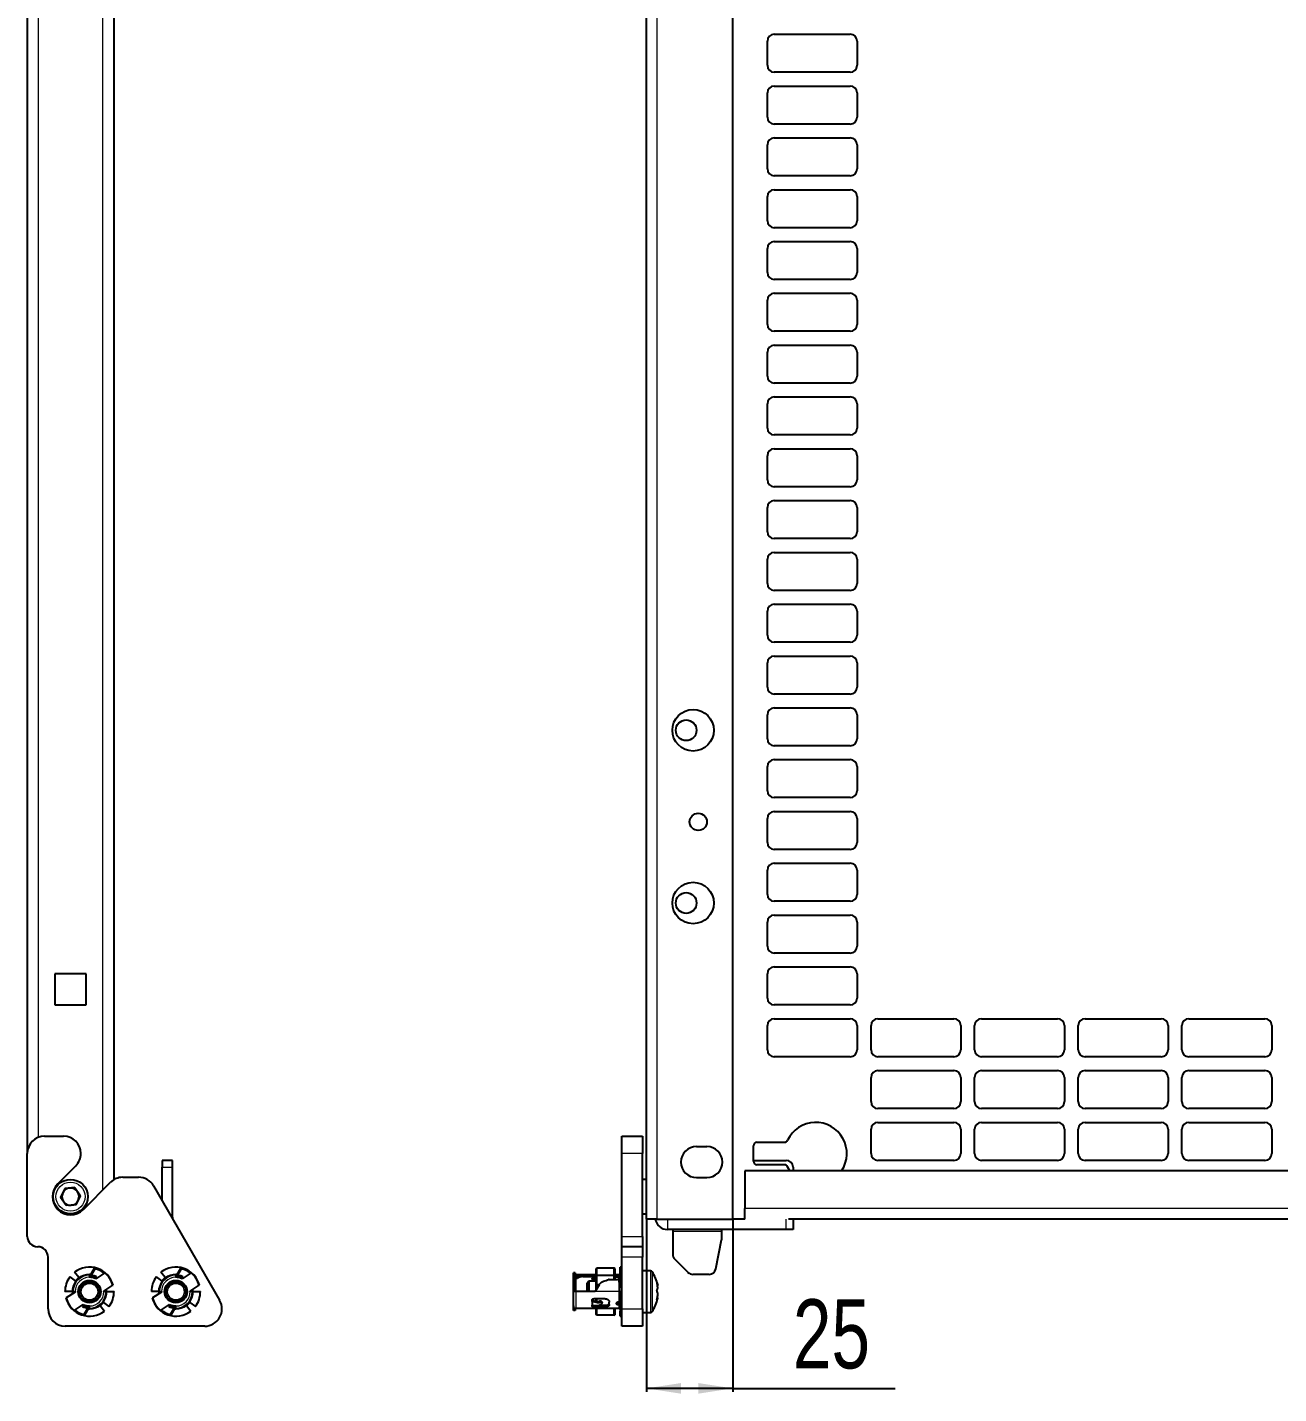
# Model space of a CAD drawing. Header units: millimetres. Extents: x -620 to 849, y 148 to 1992.
# Drawn here: x 119.4 to 481.7, y 322.5 to 718.1 of the extents above; entities that cross this region are included whole.
import ezdxf

# ---------------------------------------------------------------- set-up
doc = ezdxf.new("R2010")
doc.units = ezdxf.units.MM
doc.layers.add('FORMAT', color=7, linetype='Continuous')
doc.styles.add('SLDTEXTSTYLE0', font='TXT', dxfattribs={"width": 0.75})
doc.dimstyles.new('SLDDIMSTYLE0', dxfattribs={"dimtxt": 20, "dimasz": 10, "dimexe": 0, "dimexo": 0.0625, "dimgap": 5, "dimtad": 2, "dimdec": 1, "dimrnd": 1e-09, "dimzin": 12, "dimdsep": 46, "dimtxsty": 'SLDTEXTSTYLE0', "dimsah": 1, "dimcen": 0.09, "dimadec": 0, "dimazin": 3, "dimtfac": 1, "dimtofl": 0, "dimtmove": 0, "dimatfit": 3, "dimfxl": 0, "dimfrac": 2, "dimtolj": 1, "dimtzin": 12, "dimarcsym": 0})

# ---------------------------------------------------------------- blocks, each defined once
blk = doc.blocks.new('_D_7')
at = {"layer": 'FORMAT'}
for p, q in [((298.65, 373.04), (298.65, 323.05)), ((323.65, 373.04), (323.65, 323.05)), ((323.65, 324.05), (298.65, 324.05)), ((323.65, 324.05), (370.61, 324.05))]:
    blk.add_line(p, q, dxfattribs=at)
for points in [[(298.65, 324.05), (308.65, 322.51), (308.65, 325.59)], [(323.65, 324.05), (313.65, 325.59), (313.65, 322.51)]]:
    blk.add_solid(points, dxfattribs=at)
at = {"layer": 'FORMAT', "insert": (341.05, 349.83), "char_height": 20, "attachment_point": 1, "style": 'SLDTEXTSTYLE0'}
blk.add_mtext('25', dxfattribs=at)

msp = doc.modelspace()

# ---------------------------------------------------------------- linework, layer by layer
at = {"color": 8, "linetype": 'Continuous', "lineweight": 18}
for p, q in [((122.54, 1856.05), (122.54, 396.68)), ((141.34, 381.53), (141.34, 1856.05)), ((301.75, 373.05), (301.75, 1826.85)), ((297.5, 392.05), (291.5, 392.05)), ((158.44, 388.05), (161.44, 388.05)), ((756.15, 376.14), (327.15, 376.14)), ((161.2, 373.65), (161.44, 373.65)), ((304.75, 373.05), (304.75, 370.05)), ((339.1, 370.05), (339.1, 373.04)), ((291.5, 368.05), (297.5, 368.05)), ((320.4, 369.45), (306.25, 369.45)), ((297.5, 362.05), (291.5, 362.05)), ((290.8, 355.5), (290.8, 356.4)), ((299.83, 358.05), (299.83, 355.61)), ((300.27, 357.82), (300.27, 355.48)), ((278.2, 355.8), (278.2, 352.05)), ((278.2, 352.05), (278.2, 347.2)), ((290.8, 352.05), (283.8, 352.05)), ((290.8, 349.1), (290.8, 352.05)), ((299.83, 355.61), (299.83, 346.05)), ((300.27, 355.48), (300.27, 346.28)), ((283.4, 348.11), (283.4, 347.66)), ((286.7, 347.66), (286.7, 348.11)), ((290.55, 348.6), (290.55, 348.2)), ((290.8, 347.2), (290.8, 348.2)), ((291.5, 347.05), (297.5, 347.05))]:
    msp.add_line(p, q, dxfattribs=at)
at = {"color": 7, "linetype": 'Continuous', "lineweight": 25}
for p, q in [((144.44, 1856.05), (144.44, 384.43)), ((298.65, 373.05), (298.65, 1856.05)), ((119.44, 1826.85), (119.44, 392.05)), ((323.65, 373.05), (323.65, 1826.85)), ((335.65, 716.05), (357.65, 716.05)), ((333.65, 707.05), (333.65, 714.05)), ((359.65, 714.05), (359.65, 707.05)), ((357.65, 705.05), (335.65, 705.05)), ((335.65, 701.05), (357.65, 701.05)), ((333.65, 692.05), (333.65, 699.05)), ((359.65, 699.05), (359.65, 692.05)), ((357.65, 690.05), (335.65, 690.05)), ((335.65, 686.05), (357.65, 686.05)), ((333.65, 677.05), (333.65, 684.05)), ((359.65, 684.05), (359.65, 677.05)), ((357.65, 675.05), (335.65, 675.05)), ((333.65, 662.05), (333.65, 669.05)), ((335.65, 671.05), (357.65, 671.05)), ((359.65, 669.05), (359.65, 662.05)), ((357.65, 660.05), (335.65, 660.05)), ((333.65, 647.05), (333.65, 654.05)), ((335.65, 656.05), (357.65, 656.05)), ((359.65, 654.05), (359.65, 647.05)), ((357.65, 645.05), (335.65, 645.05)), ((335.65, 641.05), (357.65, 641.05)), ((333.65, 632.05), (333.65, 639.05)), ((359.65, 639.05), (359.65, 632.05)), ((357.65, 630.05), (335.65, 630.05)), ((335.65, 626.05), (357.65, 626.05)), ((333.65, 617.05), (333.65, 624.05)), ((359.65, 624.05), (359.65, 617.05)), ((357.65, 615.05), (335.65, 615.05)), ((335.65, 611.05), (357.65, 611.05)), ((333.65, 602.05), (333.65, 609.05)), ((359.65, 609.05), (359.65, 602.05)), ((357.65, 600.05), (335.65, 600.05)), ((333.65, 587.05), (333.65, 594.05)), ((335.65, 596.05), (357.65, 596.05)), ((359.65, 594.05), (359.65, 587.05)), ((357.65, 585.05), (335.65, 585.05)), ((333.65, 572.05), (333.65, 579.05)), ((335.65, 581.05), (357.65, 581.05)), ((359.65, 579.05), (359.65, 572.05)), ((357.65, 570.05), (335.65, 570.05)), ((335.65, 566.05), (357.65, 566.05)), ((333.65, 557.05), (333.65, 564.05)), ((359.65, 564.05), (359.65, 557.05)), ((357.65, 555.05), (335.65, 555.05)), ((335.65, 551.05), (357.65, 551.05)), ((333.65, 542.05), (333.65, 549.05)), ((359.65, 549.05), (359.65, 542.05)), ((357.65, 540.05), (335.65, 540.05)), ((333.65, 527.05), (333.65, 534.05)), ((335.65, 536.05), (357.65, 536.05)), ((359.65, 534.05), (359.65, 527.05)), ((357.65, 525.05), (335.65, 525.05)), ((333.65, 512.05), (333.65, 519.05)), ((335.65, 521.05), (357.65, 521.05)), ((359.65, 519.05), (359.65, 512.05)), ((357.65, 510.05), (335.65, 510.05)), ((333.65, 497.05), (333.65, 504.05)), ((335.65, 506.05), (357.65, 506.05)), ((359.65, 504.05), (359.65, 497.05)), ((357.65, 495.05), (335.65, 495.05)), ((335.65, 491.05), (357.65, 491.05)), ((333.65, 482.05), (333.65, 489.05)), ((359.65, 489.05), (359.65, 482.05)), ((357.65, 480.05), (335.65, 480.05)), ((335.65, 476.05), (357.65, 476.05)), ((333.65, 467.05), (333.65, 474.05)), ((359.65, 474.05), (359.65, 467.05)), ((357.65, 465.05), (335.65, 465.05)), ((333.65, 452.05), (333.65, 459.05)), ((335.65, 461.05), (357.65, 461.05)), ((359.65, 459.05), (359.65, 452.05)), ((357.65, 450.05), (335.65, 450.05)), ((136.44, 444.05), (127.44, 444.05)), ((127.44, 444.05), (127.44, 435.05)), ((136.44, 435.05), (136.44, 444.05)), ((333.65, 437.05), (333.65, 444.05)), ((335.65, 446.05), (357.65, 446.05)), ((359.65, 444.05), (359.65, 437.05)), ((127.44, 435.05), (136.44, 435.05)), ((357.65, 435.05), (335.65, 435.05)), ((333.65, 422.05), (333.65, 429.05)), ((335.65, 431.05), (357.65, 431.05)), ((359.65, 429.05), (359.65, 422.05)), ((363.65, 422.05), (363.65, 429.05)), ((365.65, 431.05), (387.65, 431.05)), ((389.65, 429.05), (389.65, 422.05)), ((393.65, 422.05), (393.65, 429.05)), ((395.65, 431.05), (417.65, 431.05)), ((419.65, 429.05), (419.65, 422.05)), ((423.65, 422.05), (423.65, 429.05)), ((425.65, 431.05), (447.65, 431.05)), ((449.65, 429.05), (449.65, 422.05)), ((453.65, 422.05), (453.65, 429.05)), ((455.65, 431.05), (477.65, 431.05)), ((479.65, 429.05), (479.65, 422.05)), ((357.65, 420.05), (335.65, 420.05)), ((387.65, 420.05), (365.65, 420.05)), ((417.65, 420.05), (395.65, 420.05)), ((447.65, 420.05), (425.65, 420.05)), ((477.65, 420.05), (455.65, 420.05)), ((365.65, 416.05), (387.65, 416.05)), ((395.65, 416.05), (417.65, 416.05)), ((425.65, 416.05), (447.65, 416.05)), ((455.65, 416.05), (477.65, 416.05)), ((363.65, 407.05), (363.65, 414.05)), ((389.65, 414.05), (389.65, 407.05)), ((393.65, 407.05), (393.65, 414.05)), ((419.65, 414.05), (419.65, 407.05)), ((423.65, 407.05), (423.65, 414.05)), ((449.65, 414.05), (449.65, 407.05)), ((453.65, 407.05), (453.65, 414.05)), ((479.65, 414.05), (479.65, 407.05)), ((387.65, 405.05), (365.65, 405.05)), ((417.65, 405.05), (395.65, 405.05)), ((447.65, 405.05), (425.65, 405.05)), ((477.65, 405.05), (455.65, 405.05)), ((365.65, 401.05), (387.65, 401.05)), ((395.65, 401.05), (417.65, 401.05)), ((425.65, 401.05), (447.65, 401.05)), ((455.65, 401.05), (477.65, 401.05)), ((124.44, 397.05), (129.94, 397.05)), ((291.5, 397.05), (297.5, 397.05)), ((291.5, 392.05), (291.5, 397.05)), ((297.5, 397.05), (297.5, 392.05)), ((363.65, 392.05), (363.65, 399.05)), ((389.65, 399.05), (389.65, 392.05)), ((393.65, 392.05), (393.65, 399.05)), ((419.65, 399.05), (419.65, 392.05)), ((423.65, 392.05), (423.65, 399.05)), ((449.65, 399.05), (449.65, 392.05)), ((453.65, 392.05), (453.65, 399.05)), ((479.65, 399.05), (479.65, 392.05)), ((119.44, 368.05), (119.44, 392.05)), ((134.94, 392.05), (134.94, 392.05)), ((291.5, 368.05), (291.5, 392.05)), ((297.5, 368.05), (297.5, 392.05)), ((313.15, 394.05), (316.15, 394.05)), ((329.65, 389.79), (329.65, 394.29)), ((330.65, 395.29), (338.6, 395.29)), ((133.48, 388.51), (128.23, 383.26)), ((161.44, 390.05), (158.44, 390.05)), ((158.44, 390.05), (158.44, 388.05)), ((158.44, 378.42), (158.44, 388.05)), ((161.44, 388.05), (161.44, 390.05)), ((161.44, 373.65), (161.44, 388.05)), ((329.65, 390.05), (339.1, 390.05)), ((338.6, 388.79), (330.65, 388.79)), ((340.17, 387.04), (339.51, 388.22)), ((341.1, 388.05), (341.1, 387.04)), ((387.65, 390.05), (365.65, 390.05)), ((417.65, 390.05), (395.65, 390.05)), ((447.65, 390.05), (425.65, 390.05)), ((477.65, 390.05), (455.65, 390.05)), ((135.66, 375.84), (143.51, 383.7)), ((147.05, 385.16), (151.67, 385.16)), ((298.65, 384.55), (297.5, 384.55)), ((313.15, 385.05), (316.15, 385.05)), ((327.15, 387.04), (327.15, 376.14)), ((756.15, 387.04), (327.15, 387.04)), ((130.31, 381.93), (129.07, 379.32)), ((133.18, 382.16), (130.31, 381.93)), ((133.18, 382.16), (134.82, 379.78)), ((133.58, 377.17), (134.82, 379.78)), ((156, 382.66), (175.11, 349.55)), ((130.7, 376.94), (129.07, 379.32)), ((133.58, 377.17), (130.7, 376.94)), ((327.15, 373.04), (327.15, 376.14)), ((161.44, 373.65), (161.42, 373.26)), ((297.5, 374.55), (298.65, 374.55)), ((301.75, 373.05), (298.65, 373.05)), ((301.75, 373.05), (323.65, 373.05)), ((327.15, 373.05), (323.65, 373.05)), ((743.08, 373.04), (339.73, 373.04)), ((341.1, 373.04), (341.1, 370.05)), ((291.5, 365.05), (291.5, 368.05)), ((297.5, 368.05), (297.5, 365.05)), ((339.1, 370.05), (304.75, 370.05)), ((306.25, 370.05), (306.25, 369.45)), ((306.25, 369.45), (306.25, 362.88)), ((320.4, 370.05), (320.4, 369.45)), ((320.4, 369.45), (320.4, 367.05)), ((341.1, 370.05), (339.1, 370.05)), ((297.5, 365.05), (291.5, 365.05)), ((291.5, 362.05), (291.5, 365.05)), ((297.5, 365.05), (297.5, 362.05)), ((318.72, 358.66), (320.4, 367.05)), ((125.44, 347.05), (125.44, 362.05)), ((291.5, 347.05), (291.5, 362.05)), ((297.5, 347.05), (297.5, 362.05)), ((306.84, 361.46), (310.67, 357.64)), ((133.39, 355.16), (131.81, 356.37)), ((134.33, 356.11), (133.12, 357.68)), ((134.28, 356.09), (133.4, 355.22)), ((137.44, 357.1), (137.44, 356.9)), ((137.44, 357.1), (137.87, 357.08)), ((137.44, 356.9), (137.44, 356.2)), ((137.44, 356.35), (137.47, 356.4)), ((137.69, 356.37), (137.59, 356.2)), ((137.74, 356.86), (138.91, 358.89)), ((139.01, 358.67), (137.95, 356.83)), ((138.91, 358.89), (139.01, 358.67)), ((141.86, 357.48), (139.25, 355.79)), ((139.49, 356.45), (139.28, 355.99)), ((158.39, 355.16), (156.81, 356.37)), ((159.33, 356.11), (158.12, 357.68)), ((159.28, 356.09), (158.4, 355.22)), ((162.44, 357.1), (162.44, 356.9)), ((162.44, 357.1), (162.87, 357.08)), ((162.44, 356.9), (162.44, 356.2)), ((162.44, 356.35), (162.47, 356.4)), ((162.69, 356.37), (162.59, 356.2)), ((162.74, 356.86), (163.91, 358.89)), ((164.01, 358.67), (162.95, 356.83)), ((163.91, 358.89), (164.01, 358.67)), ((166.86, 357.48), (164.25, 355.79)), ((164.49, 356.45), (164.28, 355.99)), ((278, 357.48), (277.5, 357.48)), ((277.5, 353.88), (277.5, 357.48)), ((278, 357.48), (278, 353.88)), ((280.2, 356.9), (278.2, 356.9)), ((278.7, 356.45), (278.2, 356.45)), ((278.2, 356.45), (278.2, 355.99)), ((278.2, 355.99), (278.7, 355.99)), ((278.7, 355.99), (278.7, 356.45)), ((280.2, 356.4), (280.2, 356.9)), ((284.1, 356.9), (280.2, 356.9)), ((280.2, 356.4), (284.1, 356.4)), ((283.4, 355.99), (284.1, 355.99)), ((284.22, 358.89), (284.1, 358.67)), ((284.1, 356.72), (284.1, 358.67)), ((284.22, 356.74), (284.1, 356.72)), ((284.1, 354.05), (284.1, 356.72)), ((284.22, 358.89), (284.22, 356.74)), ((289.3, 358.89), (284.22, 358.89)), ((289.3, 356.74), (284.22, 356.74)), ((284.22, 356.74), (284.22, 354.05)), ((289.3, 356.74), (289.3, 358.89)), ((289.5, 358.76), (289.3, 358.89)), ((289.5, 356.73), (289.3, 356.74)), ((289.3, 355.55), (289.3, 356.74)), ((289.5, 358.76), (289.5, 356.73)), ((290.8, 356.9), (289.5, 356.9)), ((289.5, 356.73), (289.5, 355.55)), ((289.5, 356.4), (290.8, 356.4)), ((290.7, 356.2), (289.5, 356.2)), ((290.7, 356.2), (290.7, 355.17)), ((291.5, 359.15), (291, 359.15)), ((291, 353.89), (291, 359.15)), ((299.83, 358.05), (297.5, 358.05)), ((316.76, 357.05), (312.08, 357.05)), ((132.39, 352.05), (130.34, 352.05)), ((132.39, 352.05), (132.59, 352.05)), ((132.59, 352.05), (133.29, 352.05)), ((132.59, 351.46), (132.59, 352.05)), ((133.09, 352.05), (133.09, 351.79)), ((141.59, 352.18), (144.2, 353.88)), ((142.29, 352.05), (141.59, 352.05)), ((141.79, 352.05), (141.79, 352.31)), ((142.29, 352.64), (142.29, 352.05)), ((142.49, 352.05), (142.29, 352.05)), ((142.49, 352.05), (144.54, 352.05)), ((144.16, 353.85), (144.3, 353.89)), ((157.39, 352.05), (155.34, 352.05)), ((157.39, 352.05), (157.59, 352.05)), ((157.59, 352.05), (158.29, 352.05)), ((157.59, 351.46), (157.59, 352.05)), ((158.09, 352.05), (158.09, 351.79)), ((166.59, 352.18), (169.2, 353.88)), ((167.29, 352.05), (166.59, 352.05)), ((166.79, 352.05), (166.79, 352.31)), ((167.29, 352.64), (167.29, 352.05)), ((167.49, 352.05), (167.29, 352.05)), ((167.49, 352.05), (169.54, 352.05)), ((169.16, 353.85), (169.3, 353.89)), ((278, 353.88), (277.5, 353.88)), ((277.5, 352.18), (277.5, 353.88)), ((278, 352.18), (277.5, 352.18)), ((277.5, 352.05), (277.5, 352.18)), ((278.2, 352.05), (277.5, 352.05)), ((277.5, 347.9), (277.5, 352.05)), ((278, 353.88), (278, 352.18)), ((278, 352.18), (278, 352.05)), ((283.8, 352.05), (278.2, 352.05)), ((282, 355.05), (281.5, 354.55)), ((281.5, 352.05), (281.5, 354.55)), ((284.1, 355.05), (282, 355.05)), ((282, 355.05), (282, 352.05)), ((282.9, 355.76), (282.9, 355.59)), ((282.9, 355.59), (284.1, 355.71)), ((282.9, 355.59), (282.9, 355.05)), ((284.96, 354.05), (283.8, 352.05)), ((284.22, 354.05), (284.1, 354.05)), ((284.1, 352.57), (284.1, 354.05)), ((284.96, 354.05), (284.22, 354.05)), ((284.22, 354.05), (284.22, 352.77)), ((287.9, 355.55), (290.05, 355.55)), ((290.7, 355.5), (290.8, 355.5)), ((291, 355.05), (290.76, 355.05)), ((290.8, 354.8), (290.8, 352.05)), ((291, 353.49), (290.8, 353.5)), ((291, 352.05), (290.8, 352.05)), ((291, 353.89), (291.5, 353.89)), ((291, 353.36), (291, 353.89)), ((291.5, 353.36), (291, 353.36)), ((291, 347.73), (291, 352.05)), ((291, 352.05), (291.5, 352.05)), ((130.72, 350.25), (130.59, 350.21)), ((133.3, 351.92), (130.69, 350.23)), ((133.03, 346.62), (135.64, 348.31)), ((135.39, 347.66), (135.61, 348.11)), ((140.61, 348.01), (141.48, 348.88)), ((141.5, 348.94), (143.08, 347.73)), ((155.72, 350.25), (155.59, 350.21)), ((158.3, 351.92), (155.69, 350.23)), ((158.03, 346.62), (160.64, 348.31)), ((160.39, 347.66), (160.61, 348.11)), ((165.61, 348.01), (166.48, 348.88)), ((166.5, 348.94), (168.08, 347.73)), ((282.9, 349.23), (282.9, 349.56)), ((282.9, 349.23), (282.9, 348.1)), ((282.9, 347.89), (282.9, 348.1)), ((286.7, 350), (283.4, 350)), ((284.1, 349.28), (284.1, 350)), ((284.22, 350), (284.22, 349.23)), ((284.98, 348.11), (286.7, 348.11)), ((285.79, 349), (285.55, 349.29)), ((285.83, 348.86), (285.83, 348.83)), ((287.9, 348.3), (287.9, 348.98)), ((290, 348.56), (290, 348.68)), ((290.55, 349.1), (290.8, 349.1)), ((290.55, 348.6), (290.8, 348.6)), ((290.55, 348.2), (290.8, 348.2)), ((290.7, 349.1), (290.7, 348.6)), ((290.7, 349.05), (290.96, 349.05)), ((135.88, 345.43), (136.94, 347.27)), ((135.88, 345.43), (135.98, 345.21)), ((137.15, 347.24), (135.98, 345.21)), ((137.44, 347), (137.02, 347.02)), ((137.2, 347.73), (137.3, 347.9)), ((137.44, 347.75), (137.42, 347.7)), ((137.44, 347.2), (137.44, 347.9)), ((137.44, 347), (137.44, 347.2)), ((140.56, 347.99), (141.77, 346.42)), ((160.88, 345.43), (161.94, 347.27)), ((160.88, 345.43), (160.98, 345.21)), ((162.15, 347.24), (160.98, 345.21)), ((162.44, 347), (162.02, 347.02)), ((162.2, 347.73), (162.3, 347.9)), ((162.44, 347.75), (162.42, 347.7)), ((162.44, 347.2), (162.44, 347.9)), ((162.44, 347), (162.44, 347.2)), ((165.56, 347.99), (166.77, 346.42)), ((277.5, 346.62), (277.5, 347.9)), ((278, 346.62), (277.5, 346.62)), ((278, 347.23), (278, 346.62)), ((280.2, 347.2), (278.2, 347.2)), ((290.8, 347.2), (280.2, 347.2)), ((286.7, 347.66), (283.4, 347.66)), ((284.1, 345.43), (284.1, 347.2)), ((284.1, 345.43), (284.22, 345.21)), ((284.22, 347.2), (284.22, 345.21)), ((289.3, 345.21), (284.22, 345.21)), ((289.3, 345.21), (289.3, 347.2)), ((289.3, 345.21), (289.5, 345.34)), ((289.5, 347.2), (289.5, 345.34)), ((291.5, 347.73), (291, 347.73)), ((291, 347.73), (291, 346.42)), ((291.5, 346.42), (291, 346.42)), ((291, 344.95), (291, 346.42)), ((291, 344.95), (291.5, 344.95)), ((291.5, 342.05), (291.5, 347.05)), ((297.5, 347.05), (297.5, 342.05)), ((297.5, 346.05), (299.83, 346.05)), ((170.78, 342.05), (130.44, 342.05)), ((297.5, 342.05), (291.5, 342.05))]:
    msp.add_line(p, q, dxfattribs=at)
at = {"color": 7, "linetype": 'Continuous', "lineweight": 25, "flags": 128}
for points in [[(278.2, 356.9), (278.07, 356.89), (278, 356.87)], [(291, 356.43), (290.94, 356.41), (290.8, 356.4)], [(291, 355.52), (290.94, 355.51), (290.8, 355.5)], [(290.7, 348.93), (290.74, 349.01), (290.76, 349.05)], [(291, 348.98), (291, 349), (290.99, 349.02), (290.97, 349.04), (290.94, 349.06), (290.91, 349.08), (290.88, 349.09), (290.84, 349.1), (290.8, 349.1)], [(291, 348.58), (290.94, 348.59), (290.8, 348.6)]]:
    msp.add_lwpolyline(points, dxfattribs=at)
at = {"color": 7, "linetype": 'Continuous', "lineweight": 25}
for centre, radius in [((312.15, 514.55), 6), ((310.15, 514.55), 3), ((313.65, 488.05), 2.5), ((312.15, 464.55), 6), ((310.15, 464.55), 3), ((131.94, 379.55), 5), ((137.44, 352.05), 3.25), ((137.44, 352.05), 3), ((137.44, 352.05), 2.5), ((162.44, 352.05), 3.25), ((162.44, 352.05), 3), ((162.44, 352.05), 2.5)]:
    msp.add_circle(centre, radius, dxfattribs=at)
at = {"color": 8, "linetype": 'Continuous', "lineweight": 18}
msp.add_circle((131.94, 379.55), 4.2, dxfattribs=at)
at = {"color": 7, "linetype": 'Continuous', "lineweight": 25}
for centre, radius, start, end in [((335.65, 714.05), 2, 90, 180), ((357.65, 714.05), 2, 0, 90), ((335.65, 707.05), 2, 180, 270), ((357.65, 707.05), 2, 270, 0), ((335.65, 699.05), 2, 90, 180), ((357.65, 699.05), 2, 0, 90), ((335.65, 692.05), 2, 180, 270), ((357.65, 692.05), 2, 270, 0), ((335.65, 684.05), 2, 90, 180), ((357.65, 684.05), 2, 0, 90), ((335.65, 677.05), 2, 180, 270), ((357.65, 677.05), 2, 270, 0), ((335.65, 669.05), 2, 90, 180), ((357.65, 669.05), 2, 0, 90), ((335.65, 662.05), 2, 180, 270), ((357.65, 662.05), 2, 270, 0), ((335.65, 654.05), 2, 90, 180), ((357.65, 654.05), 2, 0, 90), ((335.65, 647.05), 2, 180, 270), ((357.65, 647.05), 2, 270, 0), ((335.65, 639.05), 2, 90, 180), ((357.65, 639.05), 2, 0, 90), ((335.65, 632.05), 2, 180, 270), ((357.65, 632.05), 2, 270, 0), ((335.65, 624.05), 2, 90, 180), ((357.65, 624.05), 2, 0, 90), ((335.65, 617.05), 2, 180, 270), ((357.65, 617.05), 2, 270, 0), ((335.65, 609.05), 2, 90, 180), ((357.65, 609.05), 2, 0, 90), ((335.65, 602.05), 2, 180, 270), ((357.65, 602.05), 2, 270, 0), ((335.65, 594.05), 2, 90, 180), ((357.65, 594.05), 2, 0, 90), ((335.65, 587.05), 2, 180, 270), ((357.65, 587.05), 2, 270, 0), ((335.65, 579.05), 2, 90, 180), ((357.65, 579.05), 2, 0, 90), ((335.65, 572.05), 2, 180, 270), ((357.65, 572.05), 2, 270, 0), ((335.65, 564.05), 2, 90, 180), ((357.65, 564.05), 2, 0, 90), ((335.65, 557.05), 2, 180, 270), ((357.65, 557.05), 2, 270, 0), ((335.65, 549.05), 2, 90, 180), ((357.65, 549.05), 2, 0, 90), ((335.65, 542.05), 2, 180, 270), ((357.65, 542.05), 2, 270, 0), ((335.65, 534.05), 2, 90, 180), ((357.65, 534.05), 2, 0, 90), ((335.65, 527.05), 2, 180, 270), ((357.65, 527.05), 2, 270, 0), ((335.65, 519.05), 2, 90, 180), ((357.65, 519.05), 2, 0, 90), ((335.65, 512.05), 2, 180, 270), ((357.65, 512.05), 2, 270, 0), ((335.65, 504.05), 2, 90, 180), ((357.65, 504.05), 2, 0, 90), ((335.65, 497.05), 2, 180, 270), ((357.65, 497.05), 2, 270, 0), ((335.65, 489.05), 2, 90, 180), ((357.65, 489.05), 2, 0, 90), ((335.65, 482.05), 2, 180, 270), ((357.65, 482.05), 2, 270, 0), ((335.65, 474.05), 2, 90, 180), ((357.65, 474.05), 2, 0, 90), ((335.65, 467.05), 2, 180, 270), ((357.65, 467.05), 2, 270, 0), ((335.65, 459.05), 2, 90, 180), ((357.65, 459.05), 2, 0, 90), ((335.65, 452.05), 2, 180, 270), ((357.65, 452.05), 2, 270, 0), ((335.65, 444.05), 2, 90, 180), ((357.65, 444.05), 2, 0, 90), ((335.65, 437.05), 2, 180, 270), ((357.65, 437.05), 2, 270, 0), ((335.65, 429.05), 2, 90, 180), ((357.65, 429.05), 2, 0, 90), ((365.65, 429.05), 2, 90, 180), ((387.65, 429.05), 2, 0, 90), ((395.65, 429.05), 2, 90, 180), ((417.65, 429.05), 2, 0, 90), ((425.65, 429.05), 2, 90, 180), ((447.65, 429.05), 2, 360, 90), ((455.65, 429.05), 2, 90, 180), ((477.65, 429.05), 2, 0, 90), ((335.65, 422.05), 2, 180, 270), ((357.65, 422.05), 2, 270, 0), ((365.65, 422.05), 2, 180, 270), ((387.65, 422.05), 2, 270, 0), ((395.65, 422.05), 2, 180, 270), ((417.65, 422.05), 2, 270, 0), ((425.65, 422.05), 2, 180, 270), ((447.65, 422.05), 2, 270, 360), ((455.65, 422.05), 2, 180, 270), ((477.65, 422.05), 2, 270, 0), ((365.65, 414.05), 2, 90, 180), ((387.65, 414.05), 2, 0, 90), ((395.65, 414.05), 2, 90, 180), ((417.65, 414.05), 2, 0, 90), ((425.65, 414.05), 2, 90, 180), ((447.65, 414.05), 2, 0, 90), ((455.65, 414.05), 2, 90, 180), ((477.65, 414.05), 2, 0, 90), ((365.65, 407.05), 2, 180, 270), ((387.65, 407.05), 2, 270, 0), ((395.65, 407.05), 2, 180, 270), ((417.65, 407.05), 2, 270, 0), ((425.65, 407.05), 2, 180, 270), ((447.65, 407.05), 2, 270, 0), ((455.65, 407.05), 2, 180, 270), ((477.65, 407.05), 2, 270, 0), ((347.65, 392.04), 9, 326.251, 154.8493), ((365.65, 399.05), 2, 90, 180), ((387.65, 399.05), 2, 0, 90), ((395.65, 399.05), 2, 90, 180), ((417.65, 399.05), 2, 0, 90), ((425.65, 399.05), 2, 90, 180), ((447.65, 399.05), 2, 360, 90), ((455.65, 399.05), 2, 90, 180), ((477.65, 399.05), 2, 0, 90), ((124.44, 392.05), 5, 90, 180), ((129.94, 392.05), 5, 0, 90), ((338.6, 396.29), 1, 270, 334.8493), ((129.94, 392.05), 5, 315, 0), ((313.15, 389.55), 4.5, 90, 270), ((316.15, 389.55), 4.5, 270, 90), ((330.65, 394.29), 1, 90, 180), ((365.65, 392.05), 2, 180, 270), ((387.65, 392.05), 2, 270, 0), ((395.65, 392.05), 2, 180, 270), ((417.65, 392.05), 2, 270, 0), ((425.65, 392.05), 2, 180, 270), ((447.65, 392.05), 2, 270, 360), ((455.65, 392.05), 2, 180, 270), ((477.65, 392.05), 2, 270, 0), ((330.65, 389.79), 1, 180, 270), ((338.6, 387.79), 1, 25.1507, 90), ((339.1, 388.05), 2, 0, 90), ((147.05, 380.16), 5, 90, 135), ((151.67, 380.16), 5, 30, 90), ((131.94, 379.55), 5.25, 135, 315), ((131.94, 379.55), 2.5, 154.5743, 214.5743), ((131.94, 379.55), 2.5, 94.5743, 154.5743), ((131.94, 379.55), 2.5, 34.5743, 94.5743), ((131.94, 379.55), 2.5, 334.5743, 34.5743), ((131.94, 379.55), 2.5, 214.5743, 274.5743), ((131.94, 379.55), 2.5, 274.5743, 334.5743), ((304.75, 373.65), 3.6, 189.5941, 270), ((122.44, 368.05), 3, 180, 270), ((122.44, 362.05), 3, 0, 90), ((308.25, 362.88), 2, 180, 225), ((137.44, 352.05), 7.1, 142.5, 180), ((137.44, 352.05), 4.85, 90, 180), ((137.44, 352.05), 7.1, 15, 127.5), ((137.44, 352.05), 4.15, 64.203, 90), ((137.44, 352.05), 7, 50.8871, 77.8871), ((137.44, 352.05), 6.8, 51.4319, 76.6644), ((137.44, 352.05), 7, 15.1129, 50.8871), ((162.44, 352.05), 7.1, 142.5, 180), ((162.44, 352.05), 4.85, 90, 180), ((162.44, 352.05), 7.1, 15, 127.5), ((162.44, 352.05), 4.15, 64.203, 90), ((162.44, 352.05), 7, 50.8871, 77.8871), ((162.44, 352.05), 6.8, 51.4319, 76.6644), ((162.44, 352.05), 7, 15.1129, 50.8871), ((278.2, 356.2), 0.2, 90, 180), ((290.8, 357.1), 0.2, 270, 0), ((299.83, 357.51), 0.54, 35.2515, 90), ((292.1, 352.05), 10, 11.0263, 35.2515), ((312.08, 359.05), 2, 225, 270), ((316.76, 359.05), 2, 270, 348.6901), ((137.44, 352.05), 4.15, 180, 181.797), ((137.44, 352.05), 4.85, 270, 0), ((137.44, 352.05), 4.15, 0, 1.797), ((137.44, 352.05), 7.1, 322.5, 0), ((162.44, 352.05), 4.15, 180, 181.797), ((162.44, 352.05), 4.85, 270, 0), ((162.44, 352.05), 4.15, 0, 1.797), ((162.44, 352.05), 7.1, 322.5, 0), ((287.9, 354.8), 0.75, 90, 105.0484), ((290.05, 354.8), 0.75, 0, 90), ((290.9, 355.13), 0.0996, 305.5332, 356.0721), ((137.44, 352.05), 7.1, 195, 307.5), ((137.44, 352.05), 7, 195.1129, 230.8871), ((137.44, 352.05), 4.15, 244.203, 270), ((162.44, 352.05), 7.1, 195, 307.5), ((162.44, 352.05), 7, 195.1129, 230.8871), ((162.44, 352.05), 4.15, 244.203, 270), ((170.78, 347.05), 5, 270, 30), ((290.82, 348.02), 0.183, 7.3339, 95.8124), ((292.1, 352.05), 10, 324.7485, 348.9291), ((130.44, 347.05), 5, 180, 270), ((137.44, 352.05), 7, 230.8871, 257.8871), ((137.44, 352.05), 6.8, 231.4319, 256.6644), ((162.44, 352.05), 7, 230.8871, 257.8871), ((162.44, 352.05), 6.8, 231.4319, 256.6644), ((278.2, 347.9), 0.7, 180, 270), ((290.8, 347), 0.2, 0, 90), ((299.83, 346.59), 0.54, 270, 324.7485)]:
    msp.add_arc(centre, radius, start, end, dxfattribs=at)
at = {"color": 8, "linetype": 'Continuous', "lineweight": 18}
for centre, radius, start, end in [((137.44, 352.05), 4.15, 90, 180), ((137.44, 352.05), 5.05, 90, 127.5), ((162.44, 352.05), 4.15, 90, 180), ((162.44, 352.05), 5.05, 90, 127.5), ((137.44, 352.05), 5.05, 142.5, 180), ((137.44, 352.05), 4.15, 270, 0), ((137.44, 352.05), 5.05, 322.5, 0), ((162.44, 352.05), 5.05, 142.5, 180), ((162.44, 352.05), 4.15, 270, 0), ((162.44, 352.05), 5.05, 322.5, 0), ((137.44, 352.05), 5.05, 270, 307.5), ((162.44, 352.05), 5.05, 270, 307.5)]:
    msp.add_arc(centre, radius, start, end, dxfattribs=at)
at = {"color": 7, "linetype": 'Continuous', "lineweight": 25}
for points, knots in [([(134.63, 356), (134.5, 356.08), (134.35, 356.17), (134.32, 356.06), (134.32, 356.05)], [0, 0, 0, 0, 0.832234, 1, 1, 1, 1]), ([(137.44, 356.9), (137.84, 356.87), (138.54, 356.81), (139.2, 356.56), (139.49, 356.45)], [0, 0, 0, 0, 0.559866, 1, 1, 1, 1]), ([(137.44, 356.4), (137.8, 356.38), (138.43, 356.33), (139.02, 356.1), (139.28, 355.99)], [0, 0, 0, 0, 0.559785, 1, 1, 1, 1]), ([(159.63, 356), (159.5, 356.08), (159.35, 356.17), (159.32, 356.06), (159.32, 356.05)], [0, 0, 0, 0, 0.832234, 1, 1, 1, 1]), ([(162.44, 356.9), (162.84, 356.87), (163.54, 356.81), (164.2, 356.56), (164.49, 356.45)], [0, 0, 0, 0, 0.559866, 1, 1, 1, 1]), ([(162.44, 356.4), (162.8, 356.38), (163.43, 356.33), (164.02, 356.1), (164.28, 355.99)], [0, 0, 0, 0, 0.5597848, 1, 1, 1, 1]), ([(278.2, 356.9), (278.2, 356.87), (278.2, 356.81), (278.2, 356.56), (278.2, 356.45)], [0, 0, 0, 0, 0.559866, 1, 1, 1, 1]), ([(280.2, 356.9), (279.92, 356.87), (279.42, 356.81), (278.92, 356.56), (278.7, 356.45)], [0, 0, 0, 0, 0.559911, 1, 1, 1, 1]), ([(280.2, 356.4), (279.92, 356.38), (279.42, 356.33), (278.92, 356.1), (278.7, 355.99)], [0, 0, 0, 0, 0.559868, 1, 1, 1, 1]), ([(282.9, 355.76), (282.91, 355.78), (282.92, 355.84), (283, 355.91), (283.13, 355.96), (283.27, 355.99), (283.36, 355.99), (283.4, 355.99)], [0, 0, 0, 0, 0.214295, 0.42863, 0.64223, 0.856153, 1, 1, 1, 1]), ([(133.5, 354.87), (133.42, 354.99), (133.32, 355.14), (133.43, 355.17), (133.45, 355.18)], [0, 0, 0, 0, 0.832234, 1, 1, 1, 1]), ([(158.5, 354.87), (158.42, 354.99), (158.32, 355.14), (158.43, 355.17), (158.45, 355.18)], [0, 0, 0, 0, 0.832234, 1, 1, 1, 1]), ([(284.96, 354.05), (285.13, 354.27), (285.48, 354.71), (286.46, 355.18), (287.22, 355.39), (287.71, 355.52)], [0, 0, 0, 0, 0.254027, 0.526591, 1, 1, 1, 1]), ([(291, 354.83), (291, 354.82), (291, 354.8), (290.98, 354.77), (290.94, 354.74), (290.87, 354.73), (290.82, 354.72), (290.79, 354.71)], [0, 0, 0, 0, 0.1874623, 0.362386, 0.5172771, 0.7506419, 1, 1, 1, 1]), ([(291, 353.76), (291, 353.75), (291, 353.74), (290.98, 353.71), (290.95, 353.69), (290.87, 353.69), (290.83, 353.7), (290.8, 353.7)], [0, 0, 0, 0, 0.195302, 0.377541, 0.538909, 0.761383, 1, 1, 1, 1]), ([(301.7, 349.8), (301.7, 349.8), (301.7, 349.82), (301.71, 349.87), (301.75, 350.07), (301.84, 350.42), (301.9, 350.86), (301.93, 351.28), (301.91, 351.69), (301.83, 351.95), (301.75, 352.16), (301.72, 352.25), (301.71, 352.31), (301.7, 352.34), (301.7, 352.37), (301.7, 352.4), (301.71, 352.45), (301.77, 352.57), (301.86, 352.71), (301.93, 352.96), (301.92, 353.38), (301.86, 353.85), (301.78, 354.24), (301.73, 354.49), (301.71, 354.57), (301.7, 354.6), (301.7, 354.62), (301.7, 354.62), (301.71, 354.62), (301.76, 354.52), (301.84, 354.27), (301.91, 354.02), (301.93, 353.9), (301.92, 353.91), (301.92, 353.91)], [0, 0, 0, 0, 0.003345, 0.008051, 0.021089, 0.079366, 0.148702, 0.192613, 0.236883, 0.333397, 0.365116, 0.38101, 0.389, 0.39245, 0.395936, 0.398929, 0.404202, 0.420534, 0.496786, 0.57371, 0.618848, 0.683268, 0.755446, 0.773497, 0.782566, 0.786215, 0.789905, 0.793055, 0.797819, 0.811366, 0.872185, 0.942602, 0.985944, 1, 1, 1, 1]), ([(137.44, 347.7), (137.09, 347.73), (136.45, 347.77), (135.87, 348), (135.61, 348.11)], [0, 0, 0, 0, 0.559785, 1, 1, 1, 1]), ([(140.26, 348.1), (140.39, 348.02), (140.54, 347.93), (140.57, 348.04), (140.57, 348.06)], [0, 0, 0, 0, 0.832234, 1, 1, 1, 1]), ([(141.39, 349.23), (141.47, 349.11), (141.57, 348.96), (141.46, 348.93), (141.44, 348.92)], [0, 0, 0, 0, 0.8322341, 1, 1, 1, 1]), ([(162.44, 347.7), (162.09, 347.73), (161.45, 347.77), (160.87, 348), (160.61, 348.11)], [0, 0, 0, 0, 0.559785, 1, 1, 1, 1]), ([(165.26, 348.1), (165.39, 348.02), (165.54, 347.93), (165.57, 348.04), (165.57, 348.06)], [0, 0, 0, 0, 0.832234, 1, 1, 1, 1]), ([(166.39, 349.23), (166.47, 349.11), (166.57, 348.96), (166.46, 348.93), (166.44, 348.92)], [0, 0, 0, 0, 0.832234, 1, 1, 1, 1]), ([(282.9, 349.56), (282.91, 349.61), (282.92, 349.7), (283, 349.84), (283.13, 349.94), (283.27, 349.99), (283.36, 350), (283.4, 350)], [0, 0, 0, 0, 0.214373, 0.428779, 0.642592, 0.856666, 1, 1, 1, 1]), ([(282.9, 349.52), (283.33, 349.43), (283.92, 349.29), (284.74, 349.18), (285.03, 349.3), (285.18, 349.36)], [0, 0, 0, 0, 0.56666, 0.780905, 1, 1, 1, 1]), ([(282.9, 349.23), (283.4, 349.13), (284.07, 348.98), (284.97, 348.87), (285.27, 348.99), (285.43, 349.05)], [0, 0, 0, 0, 0.587693, 0.790818, 1, 1, 1, 1]), ([(282.9, 348.1), (283.4, 348.04), (284.07, 347.95), (284.97, 348.06), (285.27, 348.23), (285.43, 348.32)], [0, 0, 0, 0, 0.587693, 0.790818, 1, 1, 1, 1]), ([(285.18, 349.36), (285.22, 349.37), (285.32, 349.4), (285.44, 349.38), (285.49, 349.35), (285.51, 349.33)], [0, 0, 0, 0, 0.3691258, 0.7382556, 1, 1, 1, 1]), ([(285.83, 348.86), (285.82, 348.9), (285.81, 348.97), (285.74, 349.05), (285.63, 349.08), (285.52, 349.08), (285.45, 349.06), (285.43, 349.05)], [0, 0, 0, 0, 0.2258834, 0.4517668, 0.6776501, 0.9035238, 1, 1, 1, 1]), ([(285.43, 348.32), (285.47, 348.35), (285.57, 348.4), (285.7, 348.51), (285.79, 348.65), (285.83, 348.75), (285.83, 348.81), (285.83, 348.83)], [0, 0, 0, 0, 0.225867, 0.451734, 0.677598, 0.903479, 1, 1, 1, 1]), ([(285.55, 349.29), (285.54, 349.3), (285.53, 349.32), (285.51, 349.33), (285.51, 349.33)], [0, 0, 0, 0, 0.872289, 1, 1, 1, 1]), ([(286.7, 350), (286.84, 349.99), (287.11, 349.96), (287.47, 349.78), (287.74, 349.52), (287.88, 349.23), (287.9, 349.05), (287.9, 348.98)], [0, 0, 0, 0, 0.213238, 0.42649, 0.63916, 0.849598, 1, 1, 1, 1]), ([(286.7, 348.11), (286.84, 348.11), (287.11, 348.12), (287.47, 348.22), (287.73, 348.37), (287.88, 348.56), (287.9, 348.71), (287.9, 348.77)], [0, 0, 0, 0, 0.212875, 0.425767, 0.637937, 0.847353, 1, 1, 1, 1]), ([(287.9, 348.3), (287.89, 348.22), (287.86, 348.05), (287.66, 347.86), (287.37, 347.73), (287.03, 347.66), (286.8, 347.66), (286.7, 347.66)], [0, 0, 0, 0, 0.212833, 0.42585, 0.635542, 0.846587, 1, 1, 1, 1]), ([(290, 348.68), (290.01, 348.73), (290.02, 348.82), (290.11, 348.94), (290.25, 349.04), (290.41, 349.09), (290.51, 349.1), (290.55, 349.1)], [0, 0, 0, 0, 0.214305, 0.42865, 0.642279, 0.856223, 1, 1, 1, 1]), ([(290.55, 348.2), (290.49, 348.21), (290.37, 348.21), (290.2, 348.27), (290.08, 348.36), (290.01, 348.46), (290, 348.53), (290, 348.56)], [0, 0, 0, 0, 0.2143929, 0.4287887, 0.6430611, 0.8568545, 1, 1, 1, 1]), ([(290.04, 348.83), (290.07, 348.79), (290.11, 348.72), (290.25, 348.65), (290.41, 348.61), (290.51, 348.6), (290.55, 348.6)], [0, 0, 0, 0, 0.252501, 0.5315678, 0.8111426, 1, 1, 1, 1]), ([(301.91, 350.13), (301.92, 350.15), (301.93, 350.22), (301.91, 350.19), (301.84, 350.01), (301.77, 349.87), (301.74, 349.82), (301.72, 349.79), (301.71, 349.78), (301.7, 349.78), (301.7, 349.79), (301.7, 349.8)], [0, 0, 0, 0, 0.080401, 0.2956031, 0.7132462, 0.8163485, 0.8819078, 0.9250569, 0.9684542, 0.9857778, 1, 1, 1, 1]), ([(137.44, 347.2), (137.05, 347.23), (136.35, 347.29), (135.69, 347.54), (135.39, 347.66)], [0, 0, 0, 0, 0.559866, 1, 1, 1, 1]), ([(162.44, 347.2), (162.05, 347.23), (161.35, 347.29), (160.69, 347.54), (160.39, 347.66)], [0, 0, 0, 0, 0.559866, 1, 1, 1, 1]), ([(283.4, 347.66), (283.35, 347.66), (283.23, 347.66), (283.08, 347.7), (282.97, 347.76), (282.91, 347.82), (282.9, 347.87), (282.9, 347.89)], [0, 0, 0, 0, 0.214445, 0.428893, 0.643239, 0.857188, 1, 1, 1, 1])]:
    msp.add_open_spline(points, degree=3, knots=knots, dxfattribs=at)
at = {"color": 8, "linetype": 'Continuous', "lineweight": 18}
msp.add_open_spline([(285.43, 349.05), (285.38, 349.1), (285.32, 349.19), (285.23, 349.29), (285.19, 349.34), (285.18, 349.36)], degree=3, knots=[0, 0, 0, 0, 0.502362, 0.815418, 1, 1, 1, 1], dxfattribs=at)

# ---------------------------------------------------------------- dimensions: what is measured, and where the dimension line sits
at = {"layer": 'FORMAT'}
dim = msp.add_linear_dim(base=(298.65, 324.05), p1=(323.65, 373.05), p2=(298.65, 373.05), dimstyle='SLDDIMSTYLE0', dxfattribs=at)
dim.commit()
dim.dimension.update_dxf_attribs({"geometry": '_D_7', "text_midpoint": (355.83, 324.05), "dimtype": 160})

doc.saveas('drawing.dxf')
